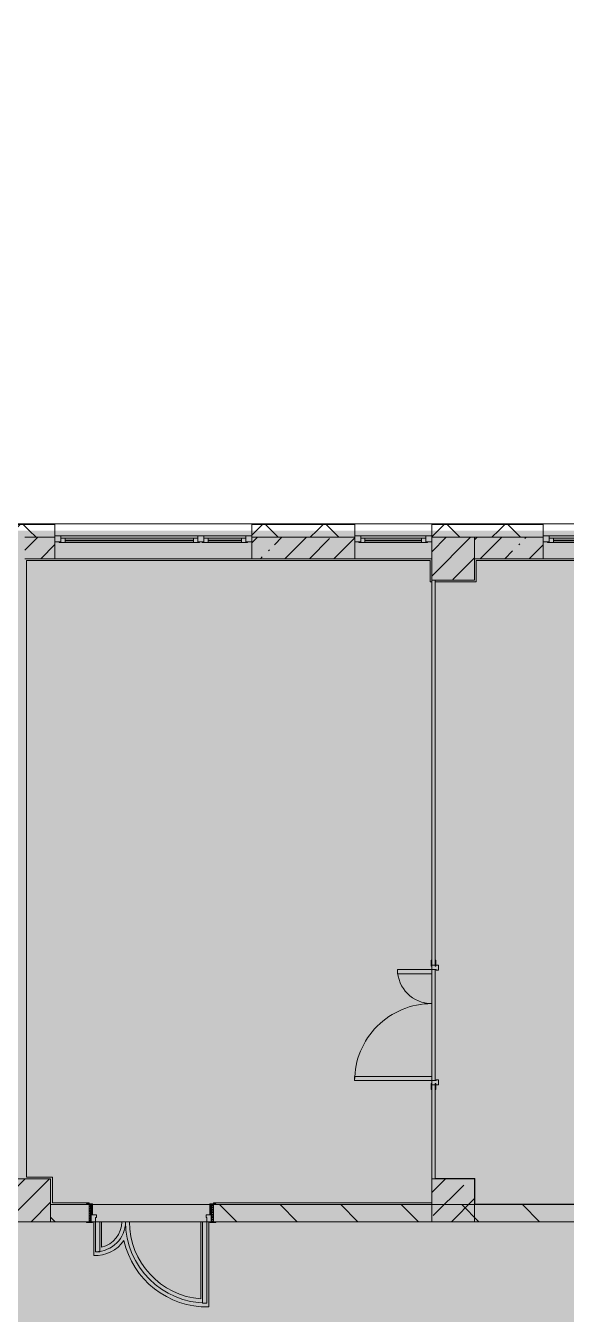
# Model space of a CAD drawing. Header units: millimetres. Extents: x 81773 to 282675, y -8553 to 29000.
# Drawn here: x 248613 to 254923, y 12319 to 27379 of the extents above; entities that cross this region are included whole.
import ezdxf

# ---------------------------------------------------------------- set-up
doc = ezdxf.new("R2010")
doc.units = ezdxf.units.MM
doc.layers.add('A-DETL-GENF-5', color=7, linetype='Continuous', lineweight=9, true_color=0xc0c0c0, transparency=0.4)
for name, color, linetype, lineweight, true_color in [('A-DOOR-3', 7, 'Continuous', 5, 0xb7b7b7), ('A-DOOR-4', 7, 'Continuous', 5, 0xe2e2e2), ('A-DOOR-5', 7, 'Continuous', 5, 0xaaaaaa), ('A-DOOR-FRAM-2', 7, 'Continuous', 5, 0xe2e2e2), ('A-DOOR-FRAM-3', 7, 'Continuous', 5, 0xb7b7b7), ('A-DOOR-FRAM-4', 7, 'Continuous', 5, 0xaaaaaa), ('A-FLOR-2', 7, 'Continuous', 5, 0xb7b7b7), ('A-GLAZ-2', 7, 'Continuous', 5, 0x737373), ('A-WALL-3', 7, 'Continuous', 5, 0x737373), ('A-WALL-4', 7, 'Continuous', 9, 0x737373), ('I-WALL-5', 7, 'Continuous', 5, 0x737373), ('S-COLS-3', 7, 'Continuous', 5, 0x737373)]:
    doc.layers.add(name, color=color, linetype=linetype, lineweight=lineweight, true_color=true_color)
for name, color, linetype, lineweight in [('A-WALL', 7, 'Continuous', 9), ('A-WALL-2', 7, 'Continuous', 5), ('I-WALL-4', 7, 'Continuous', 5), ('S-COLS-2', 7, 'Continuous', 5)]:
    doc.layers.add(name, color=color, linetype=linetype, lineweight=lineweight)
pattern_1 = [(45, (147802.7, 0), (-285.1231, 285.1231), []), (45, (148087.8, 0), (-285.1231, 285.1231), [504.031, -100.806, 16.764, -84.042])]
pattern_2 = [(45, (147802.7, 0), (-353.5534, 353.5534), []), (135, (147802.7, 0), (-353.5534, -353.5534), [])]

# ---------------------------------------------------------------- blocks, each defined once
blk = doc.blocks.new('120_Окно_СКБ_1Ст - 120_Окно_СКБ_1Ст 900х2500_h_ с форточкой-22876038-3_3_3_птичка')
at = {"layer": 'A-GLAZ-2'}
for p, q in [((-450, -127), (-450, -57)), ((-450, -57), (-380, -57)), ((450, -57), (-450, -57)), ((-380, -127), (-450, -127)), ((-450, -127), (-400, -127)), ((-380, -127), (-400, -127)), ((-400, -127), (-400, -137)), ((-400, -137), (400, -137)), ((400, -137), (-400, -137)), ((-380, -57), (-380, -127)), ((380, -87), (-380, -87)), ((-380, -87), (-380, -127)), ((-330, -137), (-330, -87)), ((-330, -107), (330, -107)), ((330, -117), (-330, -117)), ((330, -137), (330, -87)), ((380, -127), (380, -57)), ((380, -57), (450, -57)), ((380, -127), (380, -87)), ((450, -127), (380, -127)), ((400, -127), (380, -127)), ((400, -127), (450, -127)), ((400, -137), (400, -127)), ((450, -57), (450, -127))]:
    blk.add_line(p, q, dxfattribs=at)
blk = doc.blocks.new('120_Окно_СКБ_1Ст - 120_Окно_СКБ_1Ст 900х2500_h_ с форточкой-V148-3_3_3_птичка')
at = {"layer": 'A-GLAZ-2'}
for p, q in [((-450, -127), (-450, -57)), ((-450, -57), (-380, -57)), ((450, -57), (-450, -57)), ((-380, -127), (-450, -127)), ((-450, -127), (-400, -127)), ((-380, -127), (-400, -127)), ((-400, -127), (-400, -137)), ((-400, -137), (400, -137)), ((400, -137), (-400, -137)), ((-380, -57), (-380, -127)), ((380, -87), (-380, -87)), ((-380, -87), (-380, -127)), ((-330, -137), (-330, -87)), ((-330, -107), (330, -107)), ((330, -117), (-330, -117)), ((330, -137), (330, -87)), ((380, -127), (380, -57)), ((380, -57), (450, -57)), ((380, -127), (380, -87)), ((450, -127), (380, -127)), ((400, -127), (380, -127)), ((400, -127), (450, -127)), ((400, -137), (400, -127)), ((450, -57), (450, -127))]:
    blk.add_line(p, q, dxfattribs=at)
blk = doc.blocks.new('120_Окно_СКБ_2Ст_Фрамуга сверху - 120_Окно_СКБ_2Ст_2300х2500_h_ ДОО-19727959-3_3_3_птичка')
at = {"layer": 'A-GLAZ-2'}
for p, q in [((-1150, -127), (-1150, -57)), ((-1150, -57), (-1080, -57)), ((1150, -57), (-1150, -57)), ((-1080, -127), (-1150, -127)), ((-1150, -127), (-1100, -127)), ((-1080, -127), (-1100, -127)), ((-1100, -127), (-1100, -137)), ((-1100, -137), (540, -137)), ((540, -137), (-1100, -137)), ((-1080, -57), (-1080, -127)), ((-1080, -57), (1080, -57)), ((520, -87), (-1080, -87)), ((-1080, -87), (-1080, -127)), ((-1030, -137), (-1030, -87)), ((-1030, -107), (470, -107)), ((470, -117), (-1030, -117)), ((470, -137), (470, -87)), ((520, -127), (520, -57)), ((520, -57), (590, -57)), ((520, -127), (520, -87)), ((590, -127), (520, -127)), ((540, -127), (520, -127)), ((540, -127), (570, -127)), ((540, -127), (570, -127)), ((540, -137), (540, -127)), ((590, -127), (570, -127)), ((570, -127), (570, -137)), ((570, -137), (1100, -137)), ((1100, -137), (570, -137)), ((590, -57), (590, -127)), ((1080, -87), (590, -87)), ((590, -87), (590, -127)), ((640, -137), (640, -87)), ((640, -107), (1030, -107)), ((1030, -117), (640, -117)), ((1030, -137), (1030, -87)), ((1080, -127), (1080, -57)), ((1080, -57), (1150, -57)), ((1080, -127), (1080, -87)), ((1150, -127), (1080, -127)), ((1100, -127), (1080, -127)), ((1100, -127), (1150, -127)), ((1100, -137), (1100, -127)), ((1150, -57), (1150, -127))]:
    blk.add_line(p, q, dxfattribs=at)
blk = doc.blocks.new('110_Дверь_СКБ_2Ст - Д-6_л__ ДОО_Дв_1450x2100h_Дверь из раздевальной в коридор-32357677-3_3_3_птичка')
at = {"layer": 'A-DOOR-4'}
for points in [[(-587.5, 1050), (-637.5, 1050), (-637.5, 100), (-587.5, 100), (-587.5, 753.1)], [(612.5, 450), (612.5, 100), (662.5, 100), (662.5, 450)]]:
    blk.add_hatch(color=256, dxfattribs=at).paths.add_polyline_path(points)
h = blk.add_hatch(color=256, dxfattribs=at)
h.paths.add_polyline_path([(662.5, 100), (662.5, 50), (652.5, 50), (652.5, 20), (712.5, 20), (712.5, 100), (705.4, 100)])
h.paths.add_polyline_path([(-637.5, 100), (-687.5, 100), (-687.5, 20), (-627.5, 20), (-627.5, 50), (-637.5, 50)])
at = {"layer": 'A-DOOR-5'}
h = blk.add_hatch(dxfattribs=at)
h.set_pattern_fill('FP_18', color=256, style=0, pattern_type=2)
h.set_pattern_definition([(135, (1576.41, 164.685), (-14.14214, -14.14214), []), (225, (1576.41, 164.685), (14.14214, -14.14214), [])])
h.paths.add_polyline_path([(737.5, 100), (712.5, 100), (712.5, -100), (737.5, -100)])
at = {"layer": 'A-DOOR-FRAM-2'}
for points in [[(-742.5, 108), (-742.5, 100), (-672.5, 100), (-672.5, 108)], [(-672.5, 20), (-687.5, 20), (-687.5, -100), (-672.5, -100)], [(767.5, 108), (697.5, 108), (697.5, 100), (767.5, 100)], [(705.4, 20), (697.5, 20), (697.5, -100), (712.5, -100), (712.5, 20)], [(-672.5, -100), (-742.5, -100), (-742.5, -108), (-672.5, -108)], [(767.5, -100), (697.5, -100), (697.5, -108), (767.5, -108)]]:
    blk.add_hatch(color=256, dxfattribs=at).paths.add_polyline_path(points)
at = {"layer": 'A-DOOR-FRAM-4'}
h = blk.add_hatch(dxfattribs=at)
h.set_pattern_fill('FP_19', color=256, style=0, pattern_type=2)
h.set_pattern_definition([(45, (-546.384, 164.685), (-14.1421, 14.1421), []), (135, (-546.384, 164.685), (-14.1421, -14.1421), [])])
h.paths.add_polyline_path([(-712.5, 100), (-712.5, -100), (-687.5, -100), (-687.5, 100)])
at = {"layer": 'A-DOOR-3'}
for p, q in [((-637.5, 1050), (-637.5, 100)), ((-587.5, 1050), (-637.5, 1050)), ((-587.5, 100), (-587.5, 1050)), ((662.5, 450), (612.5, 450)), ((612.5, 450), (612.5, 100)), ((662.5, 100), (662.5, 450)), ((-637.5, 100), (-587.5, 100)), ((612.5, 100), (662.5, 100))]:
    blk.add_line(p, q, dxfattribs=at)
for centre, radius, start, end in [((-637.5, 100), 950, 0, 90), ((662.5, 100), 350, 90, 180)]:
    blk.add_arc(centre, radius, start, end, dxfattribs=at)
at = {"layer": 'A-DOOR-FRAM-3'}
for p, q in [((-672.5, 108), (-742.5, 108)), ((-742.5, 108), (-742.5, 100)), ((-742.5, 100), (-672.5, 100)), ((-687.5, 100), (-712.5, 100)), ((-712.5, 100), (-712.5, -100)), ((-637.5, 100), (-687.5, 100)), ((-687.5, 100), (-687.5, 20)), ((-687.5, -100), (-687.5, 100)), ((-687.5, 20), (-627.5, 20)), ((-672.5, 20), (-687.5, 20)), ((-687.5, 20), (-687.5, -100)), ((-672.5, 100), (-672.5, 108)), ((-672.5, -100), (-672.5, 20)), ((-637.5, 50), (-637.5, 100)), ((-627.5, 50), (-637.5, 50)), ((-627.5, 20), (-627.5, 50)), ((662.5, 50), (652.5, 50)), ((652.5, 50), (652.5, 20)), ((652.5, 20), (712.5, 20)), ((662.5, 100), (662.5, 50)), ((712.5, 100), (662.5, 100)), ((767.5, 108), (697.5, 108)), ((697.5, 108), (697.5, 100)), ((697.5, 100), (767.5, 100)), ((712.5, 20), (697.5, 20)), ((697.5, 20), (697.5, -100)), ((712.5, 20), (712.5, 100)), ((737.5, 100), (712.5, 100)), ((712.5, 100), (712.5, -100)), ((712.5, -100), (712.5, 20)), ((737.5, -100), (737.5, 100)), ((767.5, 100), (767.5, 108)), ((-672.5, -100), (-742.5, -100)), ((-742.5, -100), (-742.5, -108)), ((-742.5, -108), (-672.5, -108)), ((-712.5, -100), (-687.5, -100)), ((-687.5, -100), (-672.5, -100)), ((-672.5, -108), (-672.5, -100)), ((697.5, -100), (712.5, -100)), ((767.5, -100), (697.5, -100)), ((697.5, -100), (697.5, -108)), ((697.5, -108), (767.5, -108)), ((712.5, -100), (737.5, -100)), ((767.5, -108), (767.5, -100))]:
    blk.add_line(p, q, dxfattribs=at)
blk = doc.blocks.new('BSC_Колонна _Прямоугольная - 500х500-23282986-3_3_3_птичка')
at = {"layer": 'S-COLS-2'}
h = blk.add_hatch(dxfattribs=at)
h.set_pattern_fill('FP_130', color=256, style=0, pattern_type=2)
h.set_pattern_definition([(45, (-105800, -21150), (-285.1231, 285.1231), []), (45, (-105514.88, -21150), (-285.1231, 285.1231), [504.031, -100.806, 16.764, -84.042])])
h.paths.add_polyline_path([(-250, -250), (250, -250), (250, 250), (-250, 250), (-250, -119)])
at = {"layer": 'S-COLS-3'}
for p, q in [((250, 250), (-250, 250)), ((-250, 250), (-250, -250)), ((250, -250), (250, 250)), ((-250, -250), (250, -250))]:
    blk.add_line(p, q, dxfattribs=at)
blk = doc.blocks.new('BSC_Колонна _Прямоугольная - 500х500-17857564-3_3_3_птичка')
at = {"layer": 'S-COLS-2'}
h = blk.add_hatch(dxfattribs=at)
h.set_pattern_fill('FP_145', color=256, style=0, pattern_type=2)
h.set_pattern_definition([(45, (-100850, -13650), (-285.1231, 285.1231), []), (45, (-100564.88, -13650), (-285.1231, 285.1231), [504.031, -100.806, 16.764, -84.042])])
h.paths.add_polyline_path([(-220, -250), (250, -250), (250, 250), (-250, 250), (-250, -22), (-220, -22), (-220, -30), (-250, -30), (-250, -250)])
at = {"layer": 'S-COLS-3'}
for p, q in [((250, 250), (-250, 250)), ((-250, 250), (-250, -22)), ((250, -250), (250, 250)), ((-220, -250), (250, -250))]:
    blk.add_line(p, q, dxfattribs=at)
blk = doc.blocks.new('110_Дверь_СКБ_2Ст - Д-5_п_ Из игровой в коридор-32357676-3_3_3_птичка')
at = {"layer": 'A-DOOR-4'}
for points in [[(-638, 20), (-588, 20), (-588, 920), (-638, 920)], [(612, 420), (612, 20), (662, 20), (662, 420)]]:
    blk.add_hatch(color=256, dxfattribs=at).paths.add_polyline_path(points)
h = blk.add_hatch(color=256, dxfattribs=at)
h.paths.add_polyline_path([(-688, 20), (-688, -60), (-628, -60), (-628, -30), (-638, -30), (-638, 20)])
h.paths.add_polyline_path([(652, -60), (712, -60), (712, 20), (662, 20), (662, -30), (652, -30)])
at = {"layer": 'A-DOOR-FRAM-2'}
for points in [[(-742, 20), (-672, 20), (-672, 28), (-742, 28)], [(698, 20), (768, 20), (768, 28), (698, 28)], [(-742, -28), (-672, -28), (-672, -20), (-742, -20)], [(698, -28), (768, -28), (768, -20), (698, -20)]]:
    blk.add_hatch(color=256, dxfattribs=at).paths.add_polyline_path(points)
at = {"layer": 'A-DOOR-3'}
for p, q in [((-638, 920), (-638, 20)), ((-588, 920), (-638, 920)), ((-588, 20), (-588, 920)), ((662, 420), (612, 420)), ((612, 420), (612, 20)), ((662, 20), (662, 420)), ((-638, 20), (-588, 20)), ((612, 20), (662, 20))]:
    blk.add_line(p, q, dxfattribs=at)
for centre, radius, start, end in [((-638, 20), 900, 0, 90), ((662, 20), 400, 90, 180)]:
    blk.add_arc(centre, radius, start, end, dxfattribs=at)
at = {"layer": 'A-DOOR-FRAM-3'}
for p, q in [((-672, 28), (-742, 28)), ((-742, 28), (-742, 20)), ((-742, 20), (-672, 20)), ((-638, 20), (-688, 20)), ((-688, 20), (-688, -60)), ((-672, 20), (-672, 28)), ((-638, -30), (-638, 20)), ((662, 20), (662, -30)), ((712, 20), (662, 20)), ((768, 28), (698, 28)), ((698, 28), (698, 20)), ((698, 20), (768, 20)), ((712, -60), (712, 20)), ((768, 20), (768, 28)), ((-672, -20), (-742, -20)), ((-742, -20), (-742, -28)), ((-742, -28), (-672, -28)), ((-688, -60), (-628, -60)), ((-672, -19), (-688, -19)), ((-688, -19), (-688, -20)), ((-688, -20), (-672, -20)), ((-672, -20), (-672, -19)), ((-672, -28), (-672, -20)), ((-628, -30), (-638, -30)), ((-628, -60), (-628, -30)), ((662, -30), (652, -30)), ((652, -30), (652, -60)), ((652, -60), (712, -60)), ((712, -19), (698, -19)), ((698, -19), (698, -20)), ((698, -20), (712, -20)), ((768, -20), (698, -20)), ((698, -20), (698, -28)), ((698, -28), (768, -28)), ((712, -20), (712, -19)), ((768, -28), (768, -20))]:
    blk.add_line(p, q, dxfattribs=at)

msp = doc.modelspace()

# ---------------------------------------------------------------- hatches: boundary and pattern name
at = {"layer": 'A-DETL-GENF-5'}
msp.add_hatch(color=256, dxfattribs=at).paths.add_polyline_path([(269518.6, -258), (273035.7, -258), (273035.7, 21479), (241135.7, 21479), (241135.7, 27379), (232372.7, 27379), (232372.7, 10208.3), (237012.7, 10208.3), (237012.7, -258), (268458.9, -258)])
at = {"layer": 'A-WALL-2'}
h = msp.add_hatch(dxfattribs=at)
h.set_pattern_fill('FP_84', color=256, style=0, pattern_type=2)
h.set_pattern_definition(pattern_2)
h.paths.add_polyline_path([(272882.7, 21400), (273032.7, 21400), (273032.7, 21479), (267952.9, 21479), (267952.9, 21400), (272632.7, 21400)])
h.paths.add_polyline_path([(267052.9, 21400), (267052.9, 21479), (265703.1, 21479), (265703.1, 21400), (266339.6, 21400)])
h.paths.add_polyline_path([(259052.7, 21400), (259052.7, 21479), (257753.1, 21479), (257753.1, 21400), (258852.7, 21400)])
h.paths.add_polyline_path([(241112.7, 21400), (241112.7, 21550), (241092.7, 21550), (241092.7, 21400), (241106.8, 21400)])
h.paths.add_polyline_path([(256853.1, 21400), (256853.1, 21479), (255553.1, 21479), (255553.1, 21400), (255742.8, 21400)])
h.paths.add_polyline_path([(261352.7, 21400), (262503.1, 21400), (262503.1, 21479), (261352.7, 21479)])
h.paths.add_polyline_path([(254653.1, 21400), (254653.1, 21479), (253352.9, 21479), (253352.9, 21400), (253852.7, 21400)])
h.paths.add_polyline_path([(263933.1, 21400), (264803.1, 21400), (264803.1, 21479), (263933.1, 21479)])
h.paths.add_polyline_path([(252452.9, 21400), (252452.9, 21479), (251252.7, 21479), (251252.7, 21400), (251504.2, 21400)])
h.paths.add_polyline_path([(248952.7, 21400), (248952.7, 21479), (244412.7, 21479), (244412.7, 21400), (248855, 21400)])
h = msp.add_hatch(dxfattribs=at)
h.set_pattern_fill('FP_84', color=256, style=0, pattern_type=2)
h.set_pattern_definition(pattern_2)
h.paths.add_polyline_path([(272961.7, 21479), (273032.7, 21479), (273032.7, 21550), (267952.9, 21550), (267952.9, 21479), (272843.4, 21479)])
h.paths.add_polyline_path([(244412.7, 21479), (248952.7, 21479), (248952.7, 21550), (244412.7, 21550)])
h.paths.add_polyline_path([(267052.9, 21479), (267052.9, 21550), (265703.1, 21550), (265703.1, 21479), (266342, 21479)])
h.paths.add_polyline_path([(264220.2, 21479), (264803.1, 21479), (264803.1, 21550), (263933.1, 21550), (263933.1, 21479)])
h.paths.add_polyline_path([(251252.7, 21479), (252452.9, 21479), (252452.9, 21550), (251252.7, 21550)])
h.paths.add_polyline_path([(262100.9, 21479), (262503.1, 21479), (262503.1, 21550), (261352.7, 21550), (261352.7, 21479), (261958.6, 21479)])
h.paths.add_polyline_path([(253352.9, 21479), (254653.1, 21479), (254653.1, 21550), (253352.9, 21550)])
h.paths.add_polyline_path([(258852.7, 21479), (259052.7, 21479), (259052.7, 21550), (257753.1, 21550), (257753.1, 21479), (258437.6, 21479)])
h.paths.add_polyline_path([(255742.8, 21479), (256853.1, 21479), (256853.1, 21550), (255553.1, 21550), (255553.1, 21479)])
at = {"layer": 'I-WALL-4'}
h = msp.add_hatch(dxfattribs=at)
h.set_pattern_fill('FP_80', color=256, style=0, pattern_type=2)
h.set_pattern_definition(pattern_1)
h.paths.add_polyline_path([(257862.2, 21150), (258152.7, 21150), (258152.7, 21400), (257753.1, 21400), (257753.1, 21150)])
h.paths.add_polyline_path([(256853.1, 21150), (256853.1, 21400), (255553.1, 21400), (255553.1, 21150), (255742.8, 21150)])
h.paths.add_polyline_path([(268842.7, 21150), (268842.7, 21400), (268652.7, 21400), (268652.7, 21150)])
h.paths.add_polyline_path([(266339.6, 21150), (267052.9, 21150), (267052.9, 21400), (265703.1, 21400), (265703.1, 21150)])
h.paths.add_polyline_path([(259052.7, 21150), (259052.7, 21400), (258852.7, 21400), (258852.7, 21150)])
h.paths.add_polyline_path([(261352.7, 21150), (262503.1, 21150), (262503.1, 21400), (261352.7, 21400)])
h.paths.add_polyline_path([(264803.1, 21150), (264803.1, 21400), (263933.1, 21400), (263933.1, 21150), (264220.2, 21150)])
h.paths.add_polyline_path([(251252.7, 21150), (252452.9, 21150), (252452.9, 21400), (251252.7, 21400)])
h.paths.add_polyline_path([(248602.7, 21150), (248952.7, 21150), (248952.7, 21400), (248602.7, 21400)])
h.paths.add_polyline_path([(254653.1, 21150), (254653.1, 21400), (253852.7, 21400), (253852.7, 21150)])
h = msp.add_hatch(dxfattribs=at)
h.set_pattern_fill('FP_83', color=256, style=0, pattern_type=2)
h.set_pattern_definition([(135, (147802.7, 0), (-353.5534, -353.5534), [])])
h.paths.add_polyline_path([(268732.7, 13400), (268732.7, 13600), (266733.1, 13600), (266733.1, 13400), (268458.9, 13400)])
h.paths.add_polyline_path([(265279.9, 13400), (265283.1, 13400), (265279.9, 13600), (263902.7, 13600), (263902.7, 13400), (265253.1, 13400)])
h.paths.add_polyline_path([(252563.8, 13400), (256122.7, 13400), (256122.7, 13600), (250802.7, 13600), (250802.7, 13400), (251504.2, 13400)])
h.paths.add_polyline_path([(257572.7, 13400), (258352.7, 13400), (258352.7, 13600), (257572.7, 13600)])
h.paths.add_polyline_path([(258852.7, 13400), (263402.7, 13400), (263402.7, 13600), (258852.7, 13600)])
h.paths.add_polyline_path([(248902.7, 13400), (249352.7, 13400), (249352.7, 13600), (248902.7, 13600)])
at = {"layer": 'S-COLS-2'}
h = msp.add_hatch(dxfattribs=at)
h.set_pattern_fill('FP_80', color=256, style=0, pattern_type=2)
h.set_pattern_definition(pattern_1)
h.paths.add_polyline_path([(253352.7, 13400), (253852.7, 13400), (253852.7, 13900), (253352.7, 13900)])

# ---------------------------------------------------------------- linework, layer by layer
at = {"layer": 'A-FLOR-2'}
for p, q in [((253332.7, 21130), (248622.7, 21130)), ((248622.7, 21130), (248622.7, 13920)), ((253332.7, 20880), (253332.7, 21130)), ((258137.7, 21130), (253872.7, 21130)), ((253872.7, 21130), (253872.7, 20880)), ((253352.9, 20880), (253332.7, 20880)), ((253872.7, 20880), (253392.7, 20880)), ((248622.7, 13920), (248922.7, 13920)), ((248922.7, 13920), (248922.7, 13620)), ((253392.5, 13905), (253857.7, 13905)), ((253857.7, 13905), (253857.7, 13605)), ((248922.7, 13620), (249352.7, 13620)), ((249352.7, 13620), (249352.7, 13608)), ((250802.7, 13608), (250802.7, 13620)), ((250802.7, 13620), (253352.7, 13620)), ((253857.7, 13605), (256092.7, 13605)), ((249406.9, 13400), (249406.9, 13005.6)), ((249496.9, 13400), (249477.7, 13400)), ((249496.9, 13102.9), (249496.9, 13400)), ((249823.1, 13400), (249733.1, 13400)), ((250677.7, 13400), (250658.1, 13400)), ((250658.1, 13400), (250658.1, 12497.7)), ((250748.1, 12405.2), (250748.1, 13400))]:
    msp.add_line(p, q, dxfattribs=at)
for centre, radius, start, end in [((249428.1, 13400), 305, 283.0427, 360), ((250728.1, 13400), 905, 180, 265.56313), ((249428.1, 13400), 395, 266.92799, 326.45952), ((250728.1, 13400), 995, 192.67054, 271.1511)]:
    msp.add_arc(centre, radius, start, end, dxfattribs=at)
at = {"layer": 'A-WALL'}
for p, q in [((248952.7, 21553), (244412.7, 21553)), ((248952.7, 21550), (244412.7, 21550)), ((252452.9, 21553), (251252.7, 21553)), ((252452.9, 21550), (251252.7, 21550)), ((254653.1, 21553), (253352.9, 21553)), ((254653.1, 21550), (253352.9, 21550))]:
    msp.add_line(p, q, dxfattribs=at)
at = {"layer": 'A-WALL-2'}
for p, q in [((254653.1, 21558), (244412.7, 21558)), ((251252.7, 21558), (251252.7, 21400)), ((264803.1, 21558), (254653.1, 21558))]:
    msp.add_line(p, q, dxfattribs=at)
at = {"layer": 'A-WALL-3'}
for p, q in [((248952.7, 21400), (248952.7, 21558)), ((252452.9, 21400), (252452.9, 21558)), ((253352.9, 21558), (253352.9, 21400)), ((254653.1, 21400), (254653.1, 21558))]:
    msp.add_line(p, q, dxfattribs=at)
at = {"layer": 'A-WALL-4'}
for p, q in [((248952.7, 21400), (248602.7, 21400)), ((252452.9, 21400), (251252.7, 21400)), ((254653.1, 21400), (253852.7, 21400))]:
    msp.add_line(p, q, dxfattribs=at)
at = {"layer": 'I-WALL-5'}
for p, q in [((248952.7, 21150), (248952.7, 21400)), ((251252.7, 21400), (251252.7, 21150)), ((252452.9, 21150), (252452.9, 21400)), ((254653.1, 21150), (254653.1, 21400)), ((253352.7, 21150), (248602.7, 21150)), ((253852.7, 21150), (258152.7, 21150)), ((253352.7, 20900), (253352.7, 16455)), ((253392.7, 16455), (253392.7, 20900)), ((253352.7, 15100), (253352.7, 16300)), ((253392.7, 16350), (253392.7, 15050)), ((253352.7, 14945), (253352.7, 13900)), ((253392.7, 13900), (253392.7, 14945)), ((253352.7, 13900), (253392.7, 13900)), ((249322.7, 13600), (248902.7, 13600)), ((249392.7, 13600), (250762.7, 13600)), ((256092.7, 13600), (250832.7, 13600)), ((248902.7, 13400), (249322.7, 13400)), ((249733.1, 13400), (249496.9, 13400)), ((250658.1, 13400), (249823.1, 13400)), ((250832.7, 13400), (256092.7, 13400))]:
    msp.add_line(p, q, dxfattribs=at)
at = {"layer": 'S-COLS-3'}
for p, q in [((253852.7, 13900), (253352.7, 13900)), ((253352.7, 13900), (253352.7, 13400)), ((253852.7, 13400), (253852.7, 13900)), ((253352.7, 13400), (253852.7, 13400))]:
    msp.add_line(p, q, dxfattribs=at)

# ---------------------------------------------------------------- block references
at = {"layer": 'A-DOOR-3'}
for name, p, rotation in [('110_Дверь_СКБ_2Ст - Д-5_п_ Из игровой в коридор-32357676-3_3_3_птичка', (253372.7, 15687.5), 89.99999999999986), ('110_Дверь_СКБ_2Ст - Д-6_л__ ДОО_Дв_1450x2100h_Дверь из раздевальной в коридор-32357677-3_3_3_птичка', (250090.2, 13500), 180)]:
    msp.add_blockref(name, p, dxfattribs=dict(at, rotation=rotation))
at = {"layer": 'A-GLAZ-2'}
for name, p in [('120_Окно_СКБ_2Ст_Фрамуга сверху - 120_Окно_СКБ_2Ст_2300х2500_h_ ДОО-19727959-3_3_3_птичка', (250102.7, 21475)), ('120_Окно_СКБ_1Ст - 120_Окно_СКБ_1Ст 900х2500_h_ с форточкой-V148-3_3_3_птичка', (252902.9, 21475)), ('120_Окно_СКБ_1Ст - 120_Окно_СКБ_1Ст 900х2500_h_ с форточкой-22876038-3_3_3_птичка', (255103.1, 21475))]:
    msp.add_blockref(name, p, dxfattribs=at)
at = {"layer": 'S-COLS-3'}
for name, p in [('BSC_Колонна _Прямоугольная - 500х500-23282986-3_3_3_птичка', (253602.7, 21150)), ('BSC_Колонна _Прямоугольная - 500х500-17857564-3_3_3_птичка', (248652.7, 13650))]:
    msp.add_blockref(name, p, dxfattribs=at)

doc.saveas('drawing.dxf')
